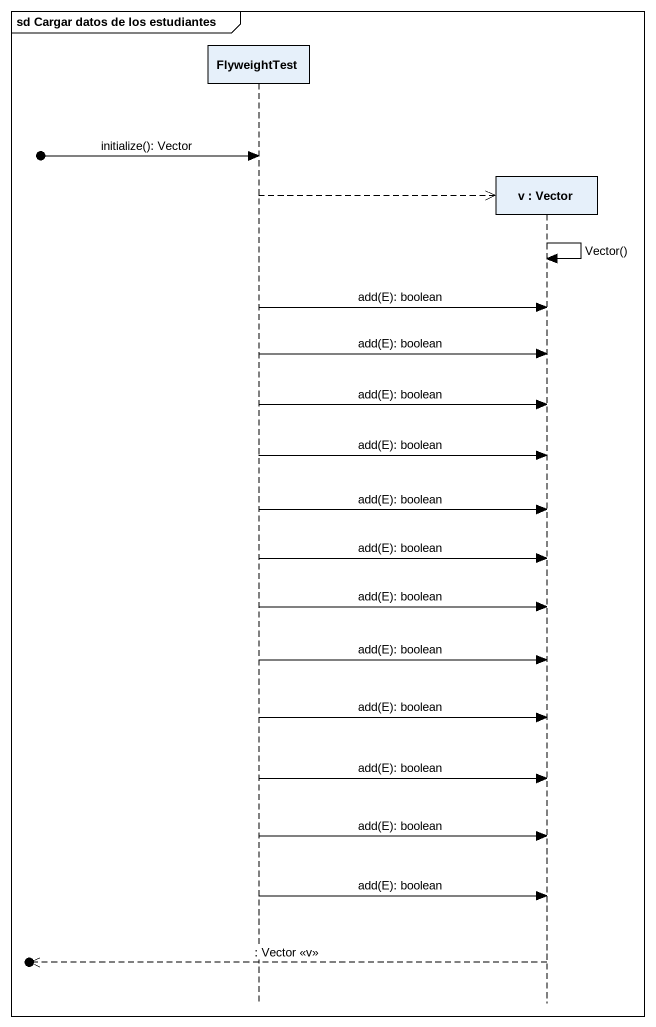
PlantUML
@startuml
mainframe sd Cargar datos de los estudiantes
hide footbox
participant FlyweightTest
participant "v : Vector" as v

[o-> FlyweightTest : initialize(): Vector
FlyweightTest -->> v **
v -> v : Vector()
FlyweightTest -> v : add(E): boolean
FlyweightTest -> v : add(E): boolean
FlyweightTest -> v : add(E): boolean
FlyweightTest -> v : add(E): boolean
FlyweightTest -> v : add(E): boolean
FlyweightTest -> v : add(E): boolean
FlyweightTest -> v : add(E): boolean
FlyweightTest -> v : add(E): boolean
FlyweightTest -> v : add(E): boolean
FlyweightTest -> v : add(E): boolean
FlyweightTest -> v : add(E): boolean
FlyweightTest -> v : add(E): boolean
[o<<-- v : : Vector <<v>>
@enduml
